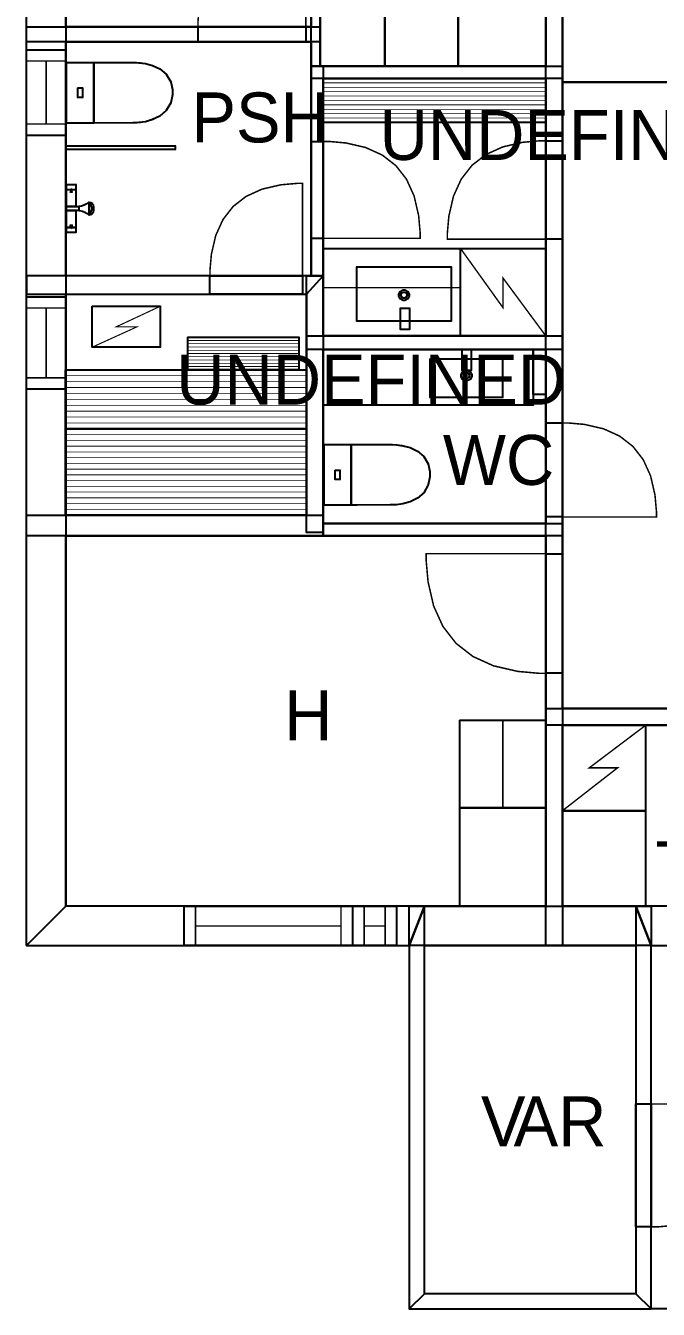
# Model space of a CAD drawing. Extents: x 0.5 to 9.4, y 0 to 13.4.
# Drawn here: x 0.5 to 4.85, y 0 to 8.83 of the extents above; entities that cross this region are included whole.
import ezdxf

# ---------------------------------------------------------------- set-up
doc = ezdxf.new("R2010")
doc.units = 0
doc.layers.get('0').update_dxf_attribs({"linetype": 'CONTINUOUS'})

msp = doc.modelspace()

# ---------------------------------------------------------------- linework, layer by layer
at = {"color": 0}
for points, const_width in [([(0.507161, 2.50211), (0.507161, 12.5462), (0.777994, 12.2545), (0.777994, 2.77294), (0.507161, 2.50211)], 0.002083), ([(4.08029, 12.5462), (4.19488, 12.5462), (4.19488, 2.50211), (4.08029, 2.50211), (4.08029, 12.5462)], 0.002083), ([(1.68804, 8.82503), (1.68804, 8.86849), (1.6996, 8.99869), (1.73432, 9.14925), (1.79221, 9.27658), (1.87326, 9.38075), (1.97743, 9.46181), (2.10476, 9.51969), (2.25532, 9.55442), (2.38553, 9.56597), (2.42899, 9.56597), (2.42899, 8.82503), (1.68804, 8.82503)], 0.010417), ([(2.46593, 9.12642), (2.52843, 9.12642), (2.52843, 8.55339), (2.46593, 8.55339), (2.46593, 9.12642)], 0.002083), ([(2.52843, 9.12744), (2.97271, 9.12744), (2.97271, 8.55404), (2.52843, 8.55404), (2.52843, 9.12744)], 0.010417), ([(2.97271, 9.12793), (3.47792, 9.12793), (3.47792, 8.55453), (2.97271, 8.55453), (2.97271, 9.12793)], 0.010417), ([(3.47851, 9.12771), (4.08029, 9.12771), (4.08029, 8.55388), (3.47851, 8.55388), (3.47851, 9.12771)], 0.010417), ([(0.507161, 8.82503), (2.52843, 8.82503), (2.52843, 8.72086), (0.507161, 8.72086), (0.507161, 8.82503)], 0.002083), ([(1.68804, 8.82503), (2.42899, 8.82503), (2.42899, 8.72086), (1.68804, 8.72086), (1.68804, 8.82503)], 0.010417), ([(1.68804, 8.82503), (2.42899, 8.82503), (2.42899, 8.72086), (1.68804, 8.72086), (1.68804, 8.82503)], 0.010417), ([(0.507161, 8.66775), (0.777994, 8.66775), (0.777994, 8.07775), (0.507161, 8.07775), (0.507161, 8.66775)], 0.010417), ([(0.507161, 8.66775), (0.777994, 8.66775), (0.777994, 8.07775), (0.507161, 8.07775), (0.507161, 8.66775)], 0.010417), ([(0.783203, 8.57954), (0.783203, 8.16297), (0.970486, 8.16297), (0.970486, 8.57954), (0.783203, 8.57954)], 0.010417), ([(1.23877, 8.57954), (1.23877, 8.57954), (1.25049, 8.57964), (1.28147, 8.57801), (1.3253, 8.57189), (1.37554, 8.55843), (1.42578, 8.53489), (1.46963, 8.49843), (1.5006, 8.44629), (1.51237, 8.39324), (1.51237, 8.37554), (1.51237, 8.35726), (1.5006, 8.3024), (1.46963, 8.24832), (1.42578, 8.2105), (1.37554, 8.18608), (1.3253, 8.1721), (1.28147, 8.16569), (1.25049, 8.16396), (1.23877, 8.16401), (1.23877, 8.16401), (0.970486, 8.16297), (0.970486, 8.57954), (1.23877, 8.57954)], 0.010417), ([(2.46593, 8.55339), (2.54926, 8.55339), (2.54926, 7.11068), (2.46593, 7.11068), (2.46593, 8.55339)], 0.002083), ([(2.46593, 8.55339), (4.19488, 8.55339), (4.19488, 8.47006), (2.46593, 8.47006), (2.46593, 8.55339)], 0.002083), ([(0.861057, 8.40435), (0.861057, 8.33817), (0.892632, 8.33817), (0.892632, 8.40435), (0.861057, 8.40435)], 0.010417), ([(2.55176, 8.46989), (4.08029, 8.46989), (4.08029, 8.16704), (2.55176, 8.16704), (2.55176, 8.46989)], 0.010417), ([(2.46593, 8.03618), (2.54926, 8.03618), (2.54926, 7.36942), (2.46593, 7.36942), (2.46593, 8.03618)], 0.010417), ([(2.46593, 8.03618), (2.54926, 8.03618), (2.54926, 7.36942), (2.46593, 7.36942), (2.46593, 8.03618)], 0.010417), ([(2.54926, 8.03618), (2.58832, 8.03618), (2.70551, 8.02576), (2.84093, 7.99451), (2.95557, 7.94243), (3.04932, 7.86951), (3.12224, 7.77576), (3.17432, 7.66114), (3.20557, 7.52572), (3.21604, 7.40853), (3.21604, 7.36942), (2.54926, 7.36942), (2.54926, 8.03618)], 0.010417), ([(4.08029, 8.04085), (4.04058, 8.04085), (3.9215, 8.03028), (3.7839, 7.99854), (3.66749, 7.94564), (3.57226, 7.87153), (3.49815, 7.77626), (3.44526, 7.65989), (3.41351, 7.52229), (3.40294, 7.40321), (3.40294, 7.3635), (4.08029, 7.3635), (4.08029, 8.04085)], 0.010417), ([(4.08029, 8.04085), (4.19488, 8.04085), (4.19488, 7.3635), (4.08029, 7.3635), (4.08029, 8.04085)], 0.010417), ([(4.08029, 8.04085), (4.19488, 8.04085), (4.19488, 7.3635), (4.08029, 7.3635), (4.08029, 8.04085)], 0.010417), ([(0.777994, 8.00678), (0.777994, 7.98074), (1.53125, 7.98074), (1.53125, 8.00678), (0.777994, 8.00678)], 0.010417), ([(0.777994, 8.00678), (0.777994, 7.98074), (1.53125, 7.98074), (1.53125, 8.00678), (0.777994, 8.00678)], 0.010417), ([(0.783203, 7.73953), (0.783203, 7.7041), (0.846733, 7.7041), (0.846733, 7.73953), (0.783203, 7.73953)], 0.010417), ([(0.783203, 7.70514), (0.783203, 7.58849), (0.846733, 7.58849), (0.846733, 7.70514), (0.783203, 7.70514)], 0.010417), ([(0.815483, 7.7041), (0.814236, 7.7009), (0.810385, 7.69125), (0.809244, 7.68847), (0.809244, 7.68847), (0.810656, 7.68847), (0.814942, 7.68847), (0.819228, 7.68847), (0.820692, 7.68847), (0.820692, 7.68847), (0.820042, 7.69086), (0.816624, 7.70085), (0.815483, 7.7041)], 0.010417), ([(1.76981, 7.11068), (1.76981, 7.14806), (1.77974, 7.26004), (1.80957, 7.38943), (1.85938, 7.49892), (1.92904, 7.58849), (2.01861, 7.65815), (2.12815, 7.70796), (2.25754, 7.73779), (2.36951, 7.74772), (2.4069, 7.74772), (2.4069, 7.11068), (1.76981, 7.11068)], 0.010417), ([(0.783203, 7.56033), (0.783203, 7.58849), (0.866536, 7.58849), (0.866536, 7.58149), (0.866536, 7.56565), (0.866536, 7.56033), (0.845703, 7.56033), (0.798828, 7.56033), (0.783203, 7.56033)], 0.010417), ([(0.783203, 7.56033), (0.783203, 7.44368), (0.846733, 7.44368), (0.846733, 7.56033), (0.783203, 7.56033)], 0.010417), ([(0.783203, 7.44368), (0.783203, 7.41038), (0.846733, 7.41038), (0.846733, 7.44368), (0.783203, 7.44368)], 0.010417), ([(0.815483, 7.44368), (0.814236, 7.44694), (0.810385, 7.4566), (0.809244, 7.45931), (0.809244, 7.45931), (0.810656, 7.45931), (0.814942, 7.45931), (0.819228, 7.45931), (0.820692, 7.45931), (0.820692, 7.45931), (0.820042, 7.45697), (0.816624, 7.447), (0.815483, 7.44368)], 0.010417), ([(2.54937, 7.29953), (4.08029, 7.29953), (4.08029, 6.69879), (2.54937, 6.69879), (2.54937, 7.29953)], 0.010417), ([(3.49333, 7.29889), (4.08018, 7.29889), (4.08018, 6.69819), (3.49333, 6.69819), (3.49333, 7.29889)], 0.009781), ([(2.78093, 7.17404), (3.42854, 7.17404), (3.42854, 6.80051), (2.78093, 6.80051), (2.78093, 7.17404)], 0.010417), ([(2.54926, 7.11068), (0.507161, 7.11068), (0.507161, 6.98568), (2.43468, 6.98568), (2.54926, 7.11068)], 0.002083), ([(1.76981, 7.11068), (2.40679, 7.11068), (2.40679, 6.98568), (1.76981, 6.98568), (1.76981, 7.11068)], 0.010417), ([(1.76981, 7.11068), (2.40679, 7.11068), (2.40679, 6.98568), (1.76981, 6.98568), (1.76981, 7.11068)], 0.010417), ([(2.43468, 7.11068), (2.54926, 7.11068), (2.54926, 5.34597), (2.43468, 5.34597), (2.43468, 7.11068)], 0.002083), ([(2.54926, 7.02974), (3.49229, 7.02974), (3.49229, 6.69911), (2.54926, 6.69911), (2.54926, 7.02974)], 0.010417), ([(3.06825, 6.97879), (3.06825, 6.98525), (3.07889, 7.00461), (3.09825, 7.01525), (3.10471, 7.01525), (3.11111, 7.01525), (3.13049, 7.00461), (3.14117, 6.98525), (3.14117, 6.97879), (3.14117, 6.97239), (3.13049, 6.95301), (3.11111, 6.94233), (3.10471, 6.94233), (3.09825, 6.94233), (3.07889, 6.95301), (3.06825, 6.97239), (3.06825, 6.97879)], 0.008333), ([(3.08388, 6.97879), (3.08388, 6.98247), (3.08996, 6.99354), (3.10101, 6.99962), (3.10471, 6.99962), (3.10835, 6.99962), (3.11942, 6.99354), (3.12554, 6.98247), (3.12554, 6.97879), (3.12554, 6.97515), (3.11942, 6.96408), (3.10835, 6.95796), (3.10471, 6.95796), (3.10101, 6.95796), (3.08996, 6.96408), (3.08388, 6.97515), (3.08388, 6.97879)], 0.008333), ([(0.507161, 6.96767), (0.777994, 6.96767), (0.777994, 6.33094), (0.507161, 6.33094), (0.507161, 6.96767)], 0.010417), ([(0.507161, 6.96767), (0.777994, 6.96767), (0.777994, 6.33094), (0.507161, 6.33094), (0.507161, 6.96767)], 0.010417), ([(0.959093, 6.90175), (1.4274, 6.90175), (1.4274, 6.62011), (0.959093, 6.62011), (0.959093, 6.90175)], 0.007805), ([(3.08106, 6.88861), (3.14356, 6.88861), (3.14356, 6.74278), (3.08106, 6.74278), (3.08106, 6.88861)], 0.010417), ([(1.61654, 6.68864), (2.38081, 6.68864), (2.38081, 6.46522), (1.61654, 6.46522), (1.61654, 6.68864)], 0.010417), ([(2.43468, 6.69797), (4.19488, 6.69797), (4.19488, 6.60422), (2.43468, 6.60422), (2.43468, 6.69797)], 0.002083), ([(2.54926, 6.60422), (3.99289, 6.60422), (3.99289, 6.22097), (2.54926, 6.22097), (2.54926, 6.60422)], 0.010417), ([(3.28467, 6.53907), (3.78353, 6.53907), (3.78353, 6.27436), (3.28467, 6.27436), (3.28467, 6.53907)], 0.010417), ([(3.50418, 6.60667), (3.56668, 6.60667), (3.56668, 6.46083), (3.50418, 6.46083), (3.50418, 6.60667)], 0.010417), ([(3.99283, 6.60628), (4.08029, 6.60628), (4.08029, 6.29443), (3.99283, 6.29443), (3.99283, 6.60628)], 0.008745), ([(0.776964, 6.4649), (2.43468, 6.4649), (2.43468, 6.058), (0.776964, 6.058), (0.776964, 6.4649)], 0.010417), ([(3.57053, 6.42481), (3.57053, 6.4184), (3.55985, 6.39903), (3.54047, 6.38835), (3.53407, 6.38835), (3.52761, 6.38835), (3.50825, 6.39903), (3.49761, 6.4184), (3.49761, 6.42481), (3.49761, 6.43126), (3.50825, 6.45063), (3.52761, 6.46126), (3.53407, 6.46126), (3.54047, 6.46126), (3.55985, 6.45063), (3.57053, 6.43126), (3.57053, 6.42481)], 0.008333), ([(3.5549, 6.42481), (3.5549, 6.42117), (3.54878, 6.4101), (3.53771, 6.40397), (3.53407, 6.40397), (3.53039, 6.40397), (3.51932, 6.4101), (3.51324, 6.42117), (3.51324, 6.42481), (3.51324, 6.4285), (3.51932, 6.43956), (3.53039, 6.44564), (3.53407, 6.44564), (3.53771, 6.44564), (3.54878, 6.43956), (3.5549, 6.4285), (3.5549, 6.42481)], 0.008333), ([(4.08029, 6.09901), (4.19488, 6.09901), (4.19488, 5.45221), (4.08029, 5.45221), (4.08029, 6.09901)], 0.010417), ([(4.08029, 6.09901), (4.19488, 6.09901), (4.19488, 5.45221), (4.08029, 5.45221), (4.08029, 6.09901)], 0.010417), ([(4.19488, 6.09901), (4.23275, 6.09901), (4.34646, 6.08892), (4.47781, 6.0586), (4.58897, 6.00808), (4.67996, 5.93733), (4.75071, 5.84636), (4.80122, 5.73519), (4.83154, 5.60385), (4.84169, 5.49013), (4.84169, 5.45221), (4.19488, 5.45221), (4.19488, 6.09901)], 0.010417), ([(0.776964, 6.05772), (2.43468, 6.05772), (2.43468, 5.465), (0.776964, 5.465), (0.776964, 6.05772)], 0.010417), ([(2.55447, 5.95014), (2.55447, 5.53358), (2.74175, 5.53358), (2.74175, 5.95014), (2.55447, 5.95014)], 0.010417), ([(3.01004, 5.95014), (3.01004, 5.95014), (3.02175, 5.95025), (3.05274, 5.94862), (3.09657, 5.94249), (3.14681, 5.9291), (3.19706, 5.90554), (3.24089, 5.86908), (3.27186, 5.81689), (3.28364, 5.76383), (3.28364, 5.74615), (3.28364, 5.72786), (3.27186, 5.67301), (3.24089, 5.61893), (3.19706, 5.58111), (3.14681, 5.55669), (3.09657, 5.54269), (3.05274, 5.53629), (3.02175, 5.53456), (3.01004, 5.53461), (3.01004, 5.53461), (2.74175, 5.53358), (2.74175, 5.95014), (3.01004, 5.95014)], 0.010417), ([(2.63232, 5.77496), (2.63232, 5.70876), (2.6639, 5.70876), (2.6639, 5.77496), (2.63232, 5.77496)], 0.010417), ([(0.507161, 5.46506), (2.54926, 5.46506), (2.54926, 5.32129), (0.507161, 5.32129), (0.507161, 5.46506)], 0.002083), ([(2.54926, 5.40668), (4.19488, 5.40668), (4.19488, 5.32129), (2.54926, 5.32129), (2.54926, 5.40668)], 0.002083), ([(4.08029, 4.37619), (4.03207, 4.37619), (3.88743, 4.38906), (3.72032, 4.42763), (3.57889, 4.49192), (3.46317, 4.58192), (3.37315, 4.69764), (3.30886, 4.83903), (3.27029, 5.00618), (3.25749, 5.15082), (3.25749, 5.199), (4.08029, 5.199), (4.08029, 4.37619)], 0.010417), ([(4.08029, 5.199), (4.19488, 5.199), (4.19488, 4.37619), (4.08029, 4.37619), (4.08029, 5.199)], 0.010417), ([(4.08029, 5.199), (4.19488, 5.199), (4.19488, 4.37619), (4.08029, 4.37619), (4.08029, 5.199)], 0.010417), ([(4.08029, 4.13276), (6.10883, 4.13276), (6.10883, 4.01818), (4.08029, 4.01818), (4.08029, 4.13276)], 0.002083), ([(3.48958, 4.0524), (3.48958, 3.45042), (4.07949, 3.45042), (4.07949, 4.0524), (3.48958, 4.0524)], 0.010417), ([(4.19521, 4.01856), (4.19521, 3.4305), (4.76633, 3.4305), (4.76633, 4.01856), (4.19521, 4.01856)], 0.009801), ([(3.48904, 3.45042), (3.48904, 2.77294), (4.07801, 2.77294), (4.07801, 3.45042), (3.48904, 3.45042)], 0.010417), ([(4.19488, 3.43056), (4.19488, 2.77294), (4.76594, 2.77294), (4.76594, 3.43056), (4.19488, 3.43056)], 0.010417), ([(3.24511, 2.77294), (0.777994, 2.77294), (0.507161, 2.50211), (3.14094, 2.50211), (3.24511, 2.77294)], 0.002083), ([(1.59196, 2.77294), (2.74968, 2.77294), (2.74968, 2.50211), (1.59196, 2.50211), (1.59196, 2.77294)], 0.010417), ([(1.59196, 2.77294), (2.74968, 2.77294), (2.74968, 2.50211), (1.59196, 2.50211), (1.59196, 2.77294)], 0.010417), ([(2.75282, 2.77294), (3.05322, 2.77294), (3.05322, 2.50211), (2.75282, 2.50211), (2.75282, 2.77294)], 0.010417), ([(2.75282, 2.77294), (3.05322, 2.77294), (3.05322, 2.50211), (2.75282, 2.50211), (2.75282, 2.77294)], 0.010417), ([(3.14094, 2.50211), (3.14094, 0.001519), (3.24511, 0.105686), (3.24511, 2.77294), (3.14094, 2.50211)], 0.002083), ([(3.14094, 2.77294), (4.80425, 2.77294), (4.80425, 2.50211), (3.14094, 2.50211), (3.14094, 2.77294)], 0.002083), ([(7.51654, 2.77294), (4.70008, 2.77294), (4.80425, 2.50211), (7.51654, 2.50211), (7.51654, 2.77294)], 0.002083), ([(4.80425, 0.001519), (4.80425, 2.50211), (4.70008, 2.77294), (4.70008, 0.105686), (4.80425, 0.001519)], 0.002083), ([(4.80425, 2.50211), (7.51654, 2.50211), (7.51654, 0.001519), (4.80425, 0.001519), (4.80425, 2.50211)], 0.002083), ([(4.70008, 1.41243), (4.80425, 1.41243), (4.80425, 0.566678), (4.70008, 0.566678), (4.70008, 1.41243)], 0.010417), ([(4.70008, 1.41243), (4.80425, 1.41243), (4.80425, 0.566678), (4.70008, 0.566678), (4.70008, 1.41243)], 0.010417), ([(4.80425, 0.566678), (4.85379, 0.566678), (5.00244, 0.579915), (5.17426, 0.619575), (5.31961, 0.685656), (5.43853, 0.778157), (5.53103, 0.897081), (5.59711, 1.04248), (5.63678, 1.21425), (5.65001, 1.3629), (5.65001, 1.41243), (4.80425, 1.41243), (4.80425, 0.566678)], 0.010417), ([(3.14094, 0.001519), (4.80425, 0.001519), (4.70008, 0.105686), (3.24511, 0.105686), (3.14094, 0.001519)], 0.002083)]:
    msp.add_lwpolyline(points, close=True, dxfattribs=dict(at, const_width=const_width))
for points in [[(0.507161, 2.50211), (0.507161, 12.5462), (0.777994, 12.2545), (0.777994, 2.77294), (0.507161, 2.50211)], [(4.08029, 12.5462), (4.19488, 12.5462), (4.19488, 2.50211), (4.08029, 2.50211), (4.08029, 12.5462)], [(2.46593, 9.12642), (2.52843, 9.12642), (2.52843, 8.55339), (2.46593, 8.55339), (2.46593, 9.12642)], [(0.507161, 8.82503), (2.52843, 8.82503), (2.52843, 8.72086), (0.507161, 8.72086), (0.507161, 8.82503)], [(2.46593, 8.55339), (2.54926, 8.55339), (2.54926, 7.11068), (2.46593, 7.11068), (2.46593, 8.55339)], [(2.46593, 8.55339), (4.19488, 8.55339), (4.19488, 8.47006), (2.46593, 8.47006), (2.46593, 8.55339)], [(2.54926, 7.11068), (0.507161, 7.11068), (0.507161, 6.98568), (2.43468, 6.98568), (2.54926, 7.11068)], [(2.43468, 7.11068), (2.54926, 7.11068), (2.54926, 5.34597), (2.43468, 5.34597), (2.43468, 7.11068)], [(2.43468, 6.69797), (4.19488, 6.69797), (4.19488, 6.60422), (2.43468, 6.60422), (2.43468, 6.69797)], [(0.507161, 5.46506), (2.54926, 5.46506), (2.54926, 5.32129), (0.507161, 5.32129), (0.507161, 5.46506)], [(2.54926, 5.40668), (4.19488, 5.40668), (4.19488, 5.32129), (2.54926, 5.32129), (2.54926, 5.40668)], [(4.08029, 4.13276), (6.10883, 4.13276), (6.10883, 4.01818), (4.08029, 4.01818), (4.08029, 4.13276)], [(3.24511, 2.77294), (0.777994, 2.77294), (0.507161, 2.50211), (3.14094, 2.50211), (3.24511, 2.77294)], [(3.14094, 2.77294), (4.80425, 2.77294), (4.80425, 2.50211), (3.14094, 2.50211), (3.14094, 2.77294)], [(3.14094, 2.50211), (3.14094, 0.001519), (3.24511, 0.105686), (3.24511, 2.77294), (3.14094, 2.50211)], [(7.51654, 2.77294), (4.70008, 2.77294), (4.80425, 2.50211), (7.51654, 2.50211), (7.51654, 2.77294)], [(4.80425, 0.001519), (4.80425, 2.50211), (4.70008, 2.77294), (4.70008, 0.105686), (4.80425, 0.001519)], [(3.14094, 0.001519), (4.80425, 0.001519), (4.70008, 0.105686), (3.24511, 0.105686), (3.14094, 0.001519)]]:
    msp.add_lwpolyline(points, close=True, dxfattribs=at)
at = {"color": 7, "const_width": 0.002083}
for points in [[(4.08029, 8.55339), (2.52843, 8.55339), (2.52843, 9.12642), (2.46593, 9.12642), (2.46593, 8.82503), (0.777994, 8.82503), (0.777994, 12.2545), (4.08029, 12.2545), (4.08029, 8.55339)], [(4.19488, 12.2545), (9.17117, 12.2545), (9.17117, 8.44422), (4.19488, 8.44422), (4.19488, 12.2545)], [(0.777994, 8.72086), (2.46593, 8.72086), (2.46593, 7.11068), (0.777994, 7.11068), (0.777994, 8.72086)], [(4.08029, 6.69797), (2.54926, 6.69797), (2.55208, 7.10764), (2.54926, 7.11068), (2.54926, 8.47006), (4.08029, 8.47006), (4.08029, 6.69797)], [(5.46479, 6.99701), (5.39458, 6.99701), (5.39458, 6.00608), (5.46479, 6.00608), (5.46479, 4.13276), (4.19488, 4.13276), (4.19488, 8.44422), (5.4675, 8.44422), (5.46479, 6.99701)], [(0.777994, 6.98568), (2.43468, 6.98568), (2.43468, 5.46506), (0.777994, 5.46506), (0.777994, 6.98568)], [(2.54926, 6.60422), (4.08029, 6.60422), (4.08029, 5.40668), (2.54926, 5.40668), (2.54926, 6.60422)], [(0.777994, 5.32129), (4.08029, 5.32129), (4.08029, 2.77294), (0.777994, 2.77294), (0.777994, 5.32129)], [(4.19488, 4.01818), (6.01508, 4.01818), (6.01508, 2.77294), (4.19488, 2.77294), (4.19488, 4.01818)], [(3.24511, 2.50211), (4.70008, 2.50211), (4.70008, 0.105686), (3.24511, 0.105686), (3.24511, 2.50211)]]:
    msp.add_lwpolyline(points, close=True, dxfattribs=at)
at = {"color": 7}
for points in [[(4.08029, 8.55339), (2.52843, 8.55339), (2.52843, 9.12642), (2.46593, 9.12642), (2.46593, 8.82503), (0.777994, 8.82503), (0.777994, 12.2545), (4.08029, 12.2545), (4.08029, 8.55339)], [(4.19488, 12.2545), (9.17117, 12.2545), (9.17117, 8.44422), (4.19488, 8.44422), (4.19488, 12.2545)], [(2.52843, 9.12744), (2.97271, 9.12744), (2.97271, 8.55404), (2.52843, 8.55404), (2.52843, 9.12744)], [(2.97271, 9.12793), (3.47792, 9.12793), (3.47792, 8.55453), (2.97271, 8.55453), (2.97271, 9.12793)], [(3.47851, 9.12771), (4.08029, 9.12771), (4.08029, 8.55388), (3.47851, 8.55388), (3.47851, 9.12771)], [(1.68804, 8.82503), (2.42899, 8.82503), (2.42899, 8.72086), (1.68804, 8.72086), (1.68804, 8.82503)], [(1.68804, 8.82503), (2.42899, 8.82503), (2.42899, 8.72086), (1.68804, 8.72086), (1.68804, 8.82503)], [(0.507161, 8.66775), (0.777994, 8.66775), (0.777994, 8.07775), (0.507161, 8.07775), (0.507161, 8.66775)], [(0.507161, 8.66775), (0.777994, 8.66775), (0.777994, 8.07775), (0.507161, 8.07775), (0.507161, 8.66775)], [(0.777994, 8.72086), (2.46593, 8.72086), (2.46593, 7.11068), (0.777994, 7.11068), (0.777994, 8.72086)], [(0.783203, 8.57954), (0.970486, 8.57954), (0.970486, 8.16297), (0.783203, 8.16297), (0.783203, 8.57954)], [(1.23877, 8.57954), (1.23877, 8.57954), (1.25049, 8.57964), (1.28147, 8.57801), (1.3253, 8.57189), (1.37554, 8.55843), (1.42578, 8.53489), (1.46963, 8.49843), (1.5006, 8.44629), (1.51237, 8.39324), (1.51237, 8.37554), (1.51237, 8.35726), (1.5006, 8.3024), (1.46963, 8.24832), (1.42578, 8.2105), (1.37554, 8.18608), (1.3253, 8.1721), (1.28147, 8.16569), (1.25049, 8.16396), (1.23877, 8.16401), (1.23877, 8.16401), (0.970486, 8.16297), (0.970486, 8.57954), (1.23877, 8.57954)], [(0.861057, 8.40435), (0.892632, 8.40435), (0.892632, 8.33817), (0.861057, 8.33817), (0.861057, 8.40435)], [(4.08029, 6.69797), (2.54926, 6.69797), (2.55208, 7.10764), (2.54926, 7.11068), (2.54926, 8.47006), (4.08029, 8.47006), (4.08029, 6.69797)], [(2.55176, 8.46989), (4.08029, 8.46989), (4.08029, 8.16704), (2.55176, 8.16704), (2.55176, 8.46989)], [(5.46479, 6.99701), (5.39458, 6.99701), (5.39458, 6.00608), (5.46479, 6.00608), (5.46479, 4.13276), (4.19488, 4.13276), (4.19488, 8.44422), (5.4675, 8.44422), (5.46479, 6.99701)], [(4.08029, 8.04085), (4.19488, 8.04085), (4.19488, 7.3635), (4.08029, 7.3635), (4.08029, 8.04085)], [(4.08029, 8.04085), (4.19488, 8.04085), (4.19488, 7.3635), (4.08029, 7.3635), (4.08029, 8.04085)], [(0.777994, 8.00678), (1.53125, 8.00678), (1.53125, 7.98074), (0.777994, 7.98074), (0.777994, 8.00678)], [(0.777994, 8.00678), (1.53125, 8.00678), (1.53125, 7.98074), (0.777994, 7.98074), (0.777994, 8.00678)], [(2.46593, 8.03618), (2.54926, 8.03618), (2.54926, 7.36942), (2.46593, 7.36942), (2.46593, 8.03618)], [(2.46593, 8.03618), (2.54926, 8.03618), (2.54926, 7.36942), (2.46593, 7.36942), (2.46593, 8.03618)], [(0.783203, 7.73953), (0.846733, 7.73953), (0.846733, 7.7041), (0.783203, 7.7041), (0.783203, 7.73953)], [(0.783203, 7.70514), (0.846733, 7.70514), (0.846733, 7.58849), (0.783203, 7.58849), (0.783203, 7.70514)], [(0.815483, 7.7041), (0.814236, 7.7009), (0.810385, 7.69125), (0.809244, 7.68847), (0.809244, 7.68847), (0.810656, 7.68847), (0.814942, 7.68847), (0.819228, 7.68847), (0.820692, 7.68847), (0.820692, 7.68847), (0.820042, 7.69086), (0.816624, 7.70085), (0.815483, 7.7041)], [(0.866536, 7.56033), (0.872831, 7.56033), (0.891764, 7.55675), (0.914171, 7.54682), (0.918619, 7.54368), (0.920139, 7.54264), (0.934733, 7.5325), (0.936307, 7.53222), (0.939128, 7.53174), (0.955675, 7.53592), (0.968587, 7.55257), (0.969672, 7.55826), (0.969889, 7.55957), (0.970703, 7.57112), (0.970703, 7.57493), (0.970703, 7.57389), (0.970703, 7.57807), (0.969889, 7.58925), (0.969672, 7.59056), (0.968587, 7.59631), (0.955675, 7.61301), (0.939128, 7.61714), (0.936307, 7.6166), (0.934733, 7.61638), (0.920139, 7.60622), (0.918619, 7.60514), (0.914171, 7.60206), (0.891764, 7.59218), (0.872831, 7.58849), (0.866536, 7.58849)], [(0.937337, 7.53222), (0.937825, 7.5325), (0.948025, 7.54432), (0.95714, 7.56808), (0.95714, 7.57596), (0.956868, 7.58225), (0.947646, 7.60493), (0.937825, 7.6161), (0.937337, 7.6166)], [(0.783203, 7.56033), (0.783203, 7.58849), (0.866536, 7.58849), (0.866536, 7.58149), (0.866536, 7.56565), (0.866536, 7.56033), (0.845703, 7.56033), (0.798828, 7.56033), (0.783203, 7.56033)], [(0.783203, 7.56033), (0.846733, 7.56033), (0.846733, 7.44368), (0.783203, 7.44368), (0.783203, 7.56033)], [(0.783203, 7.44368), (0.846733, 7.44368), (0.846733, 7.41038), (0.783203, 7.41038), (0.783203, 7.44368)], [(0.815483, 7.44368), (0.814236, 7.44694), (0.810385, 7.4566), (0.809244, 7.45931), (0.809244, 7.45931), (0.810656, 7.45931), (0.814942, 7.45931), (0.819228, 7.45931), (0.820692, 7.45931), (0.820692, 7.45931), (0.820042, 7.45697), (0.816624, 7.447), (0.815483, 7.44368)], [(2.54937, 7.29953), (4.08029, 7.29953), (4.08029, 6.69879), (2.54937, 6.69879), (2.54937, 7.29953)], [(3.49333, 7.29889), (4.08018, 7.29889), (4.08018, 6.69819), (3.49333, 6.69819), (3.49333, 7.29889)], [(2.78093, 7.17404), (3.42854, 7.17404), (3.42854, 6.80051), (2.78093, 6.80051), (2.78093, 7.17404)], [(1.76981, 7.11068), (2.40679, 7.11068), (2.40679, 6.98568), (1.76981, 6.98568), (1.76981, 7.11068)], [(1.76981, 7.11068), (2.40679, 7.11068), (2.40679, 6.98568), (1.76981, 6.98568), (1.76981, 7.11068)], [(0.777994, 6.98568), (2.43468, 6.98568), (2.43468, 5.46506), (0.777994, 5.46506), (0.777994, 6.98568)], [(3.06825, 6.97879), (3.06825, 6.98525), (3.07889, 7.00461), (3.09825, 7.01525), (3.10471, 7.01525), (3.11111, 7.01525), (3.13049, 7.00461), (3.14117, 6.98525), (3.14117, 6.97879), (3.14117, 6.97239), (3.13049, 6.95301), (3.11111, 6.94233), (3.10471, 6.94233), (3.09825, 6.94233), (3.07889, 6.95301), (3.06825, 6.97239), (3.06825, 6.97879)], [(3.08388, 6.97879), (3.08388, 6.98247), (3.08996, 6.99354), (3.10101, 6.99962), (3.10471, 6.99962), (3.10835, 6.99962), (3.11942, 6.99354), (3.12554, 6.98247), (3.12554, 6.97879), (3.12554, 6.97515), (3.11942, 6.96408), (3.10835, 6.95796), (3.10471, 6.95796), (3.10101, 6.95796), (3.08996, 6.96408), (3.08388, 6.97515), (3.08388, 6.97879)], [(0.507161, 6.96767), (0.777994, 6.96767), (0.777994, 6.33094), (0.507161, 6.33094), (0.507161, 6.96767)], [(0.507161, 6.96767), (0.777994, 6.96767), (0.777994, 6.33094), (0.507161, 6.33094), (0.507161, 6.96767)], [(0.959093, 6.90175), (1.4274, 6.90175), (1.4274, 6.62011), (0.959093, 6.62011), (0.959093, 6.90175)], [(3.08106, 6.88861), (3.14356, 6.88861), (3.14356, 6.74278), (3.08106, 6.74278), (3.08106, 6.88861)], [(1.61654, 6.68864), (2.38081, 6.68864), (2.38081, 6.46522), (1.61654, 6.46522), (1.61654, 6.68864)], [(2.54926, 6.60422), (4.08029, 6.60422), (4.08029, 5.40668), (2.54926, 5.40668), (2.54926, 6.60422)], [(2.54926, 6.60422), (3.99289, 6.60422), (3.99289, 6.22097), (2.54926, 6.22097), (2.54926, 6.60422)], [(3.28467, 6.53907), (3.78353, 6.53907), (3.78353, 6.27436), (3.28467, 6.27436), (3.28467, 6.53907)], [(3.50418, 6.60667), (3.56668, 6.60667), (3.56668, 6.46083), (3.50418, 6.46083), (3.50418, 6.60667)], [(3.99283, 6.60628), (4.08029, 6.60628), (4.08029, 6.29443), (3.99283, 6.29443), (3.99283, 6.60628)], [(0.776964, 6.4649), (2.43468, 6.4649), (2.43468, 6.058), (0.776964, 6.058), (0.776964, 6.4649)], [(3.57053, 6.42481), (3.57053, 6.4184), (3.55985, 6.39903), (3.54047, 6.38835), (3.53407, 6.38835), (3.52761, 6.38835), (3.50825, 6.39903), (3.49761, 6.4184), (3.49761, 6.42481), (3.49761, 6.43126), (3.50825, 6.45063), (3.52761, 6.46126), (3.53407, 6.46126), (3.54047, 6.46126), (3.55985, 6.45063), (3.57053, 6.43126), (3.57053, 6.42481)], [(3.5549, 6.42481), (3.5549, 6.42117), (3.54878, 6.4101), (3.53771, 6.40397), (3.53407, 6.40397), (3.53039, 6.40397), (3.51932, 6.4101), (3.51324, 6.42117), (3.51324, 6.42481), (3.51324, 6.4285), (3.51932, 6.43956), (3.53039, 6.44564), (3.53407, 6.44564), (3.53771, 6.44564), (3.54878, 6.43956), (3.5549, 6.4285), (3.5549, 6.42481)], [(4.08029, 6.09901), (4.19488, 6.09901), (4.19488, 5.45221), (4.08029, 5.45221), (4.08029, 6.09901)], [(4.08029, 6.09901), (4.19488, 6.09901), (4.19488, 5.45221), (4.08029, 5.45221), (4.08029, 6.09901)], [(0.776964, 6.05772), (2.43468, 6.05772), (2.43468, 5.465), (0.776964, 5.465), (0.776964, 6.05772)], [(2.55447, 5.95014), (2.74175, 5.95014), (2.74175, 5.53358), (2.55447, 5.53358), (2.55447, 5.95014)], [(3.01004, 5.95014), (3.01004, 5.95014), (3.02175, 5.95025), (3.05274, 5.94862), (3.09657, 5.94249), (3.14681, 5.9291), (3.19706, 5.90554), (3.24089, 5.86908), (3.27186, 5.81689), (3.28364, 5.76383), (3.28364, 5.74615), (3.28364, 5.72786), (3.27186, 5.67301), (3.24089, 5.61893), (3.19706, 5.58111), (3.14681, 5.55669), (3.09657, 5.54269), (3.05274, 5.53629), (3.02175, 5.53456), (3.01004, 5.53461), (3.01004, 5.53461), (2.74175, 5.53358), (2.74175, 5.95014), (3.01004, 5.95014)], [(2.63232, 5.77496), (2.6639, 5.77496), (2.6639, 5.70876), (2.63232, 5.70876), (2.63232, 5.77496)], [(0.777994, 5.32129), (4.08029, 5.32129), (4.08029, 2.77294), (0.777994, 2.77294), (0.777994, 5.32129)], [(4.08029, 5.199), (4.19488, 5.199), (4.19488, 4.37619), (4.08029, 4.37619), (4.08029, 5.199)], [(4.08029, 5.199), (4.19488, 5.199), (4.19488, 4.37619), (4.08029, 4.37619), (4.08029, 5.199)], [(3.48958, 4.0524), (4.07949, 4.0524), (4.07949, 3.45042), (3.48958, 3.45042), (3.48958, 4.0524)], [(4.19488, 4.01818), (6.01508, 4.01818), (6.01508, 2.77294), (4.19488, 2.77294), (4.19488, 4.01818)], [(4.19521, 4.01856), (4.76633, 4.01856), (4.76633, 3.4305), (4.19521, 3.4305), (4.19521, 4.01856)], [(3.48904, 3.45042), (4.07801, 3.45042), (4.07801, 2.77294), (3.48904, 2.77294), (3.48904, 3.45042)], [(4.19488, 3.43056), (4.76594, 3.43056), (4.76594, 2.77294), (4.19488, 2.77294), (4.19488, 3.43056)], [(1.59196, 2.77294), (2.74968, 2.77294), (2.74968, 2.50211), (1.59196, 2.50211), (1.59196, 2.77294)], [(1.59196, 2.77294), (2.74968, 2.77294), (2.74968, 2.50211), (1.59196, 2.50211), (1.59196, 2.77294)], [(2.75282, 2.77294), (3.05322, 2.77294), (3.05322, 2.50211), (2.75282, 2.50211), (2.75282, 2.77294)], [(2.75282, 2.77294), (3.05322, 2.77294), (3.05322, 2.50211), (2.75282, 2.50211), (2.75282, 2.77294)], [(3.24511, 2.50211), (4.70008, 2.50211), (4.70008, 0.105686), (3.24511, 0.105686), (3.24511, 2.50211)], [(4.80425, 2.50211), (7.51654, 2.50211), (7.51654, 0.001519), (4.80425, 0.001519), (4.80425, 2.50211)], [(4.70008, 1.41243), (4.80425, 1.41243), (4.80425, 0.566678), (4.70008, 0.566678), (4.70008, 1.41243)], [(4.70008, 1.41243), (4.80425, 1.41243), (4.80425, 0.566678), (4.70008, 0.566678), (4.70008, 1.41243)]]:
    msp.add_lwpolyline(points, close=True, dxfattribs=at)
at = {"color": 0}
for points, const_width in [([(0.507161, 8.58963), (0.777994, 8.58963)], 0.010417), ([(0.642578, 8.15588), (0.642578, 8.58963)], 0.010417), ([(0.507161, 8.15588), (0.777994, 8.15588)], 0.010417), ([(0.866536, 7.56033), (0.872831, 7.56033), (0.891764, 7.55675), (0.914171, 7.54682), (0.918619, 7.54368), (0.920139, 7.54264), (0.934733, 7.5325), (0.936307, 7.53222), (0.939128, 7.53174), (0.955675, 7.53592), (0.968587, 7.55257), (0.969672, 7.55826), (0.969889, 7.55957), (0.970703, 7.57112), (0.970703, 7.57493), (0.970703, 7.57389), (0.970703, 7.57807), (0.969889, 7.58925), (0.969672, 7.59056), (0.968587, 7.59631), (0.955675, 7.61301), (0.939128, 7.61714), (0.936307, 7.6166), (0.934733, 7.61638), (0.920139, 7.60622), (0.918619, 7.60514), (0.914171, 7.60206), (0.891764, 7.59218), (0.872831, 7.58849), (0.866536, 7.58849)], 0.010417), ([(0.937337, 7.53222), (0.937825, 7.5325), (0.948025, 7.54432), (0.95714, 7.56808), (0.95714, 7.57596), (0.956868, 7.58225), (0.947646, 7.60493), (0.937825, 7.6161), (0.937337, 7.6166)], 0.010417), ([(4.08018, 6.69819), (3.78575, 7.09668), (3.78575, 6.89242), (3.49431, 7.29889)], 0.009781), ([(0.507161, 6.88949), (0.777994, 6.88949)], 0.010417), ([(0.642578, 6.40913), (0.642578, 6.88949)], 0.010417), ([(0.959093, 6.62011), (1.26893, 6.7609), (1.12608, 6.7609), (1.4274, 6.90175)], 0.007805), ([(0.507161, 6.40913), (0.777994, 6.40913)], 0.010417), ([(4.19521, 3.4305), (4.57406, 3.72553), (4.37983, 3.72553), (4.76633, 4.01758)], 0.009801), ([(1.67014, 2.77294), (1.67014, 2.50211)], 0.010417), ([(2.6716, 2.77294), (2.6716, 2.50211)], 0.010417), ([(2.83094, 2.77294), (2.83094, 2.50211)], 0.010417), ([(2.9751, 2.77294), (2.9751, 2.50211)], 0.010417), ([(2.6716, 2.63753), (1.67014, 2.63753)], 0.010417), ([(2.9751, 2.63753), (2.83094, 2.63753)], 0.010417)]:
    msp.add_lwpolyline(points, dxfattribs=dict(at, const_width=const_width))
at = {"color": 253}
for points, const_width in [([(2.55176, 8.43956), (4.08029, 8.43956)], 0.005208), ([(2.55176, 8.40929), (4.08029, 8.40929)], 0.005208), ([(2.55176, 8.37901), (4.08029, 8.37901)], 0.005208), ([(2.55176, 8.34874), (4.08029, 8.34874)], 0.005208), ([(2.55176, 8.31847), (4.08029, 8.31847)], 0.005208), ([(2.55176, 8.28814), (4.08029, 8.28814)], 0.005208), ([(2.55176, 8.25786), (4.08029, 8.25786)], 0.005208), ([(2.55176, 8.2276), (4.08029, 8.2276)], 0.005208), ([(2.55176, 8.19732), (4.08029, 8.19732)], 0.005208), ([(2.38081, 6.66629), (1.61654, 6.66629)], 0.005208), ([(2.38081, 6.64393), (1.61654, 6.64393)], 0.005208), ([(2.38081, 6.62158), (1.61654, 6.62158)], 0.005208), ([(2.38081, 6.59924), (1.61654, 6.59924)], 0.005208), ([(2.38081, 6.57693), (1.61654, 6.57693)], 0.005208), ([(2.38081, 6.55458), (1.61654, 6.55458)], 0.005208), ([(2.38081, 6.53222), (1.61654, 6.53222)], 0.005208), ([(2.38081, 6.50988), (1.61654, 6.50988)], 0.005208), ([(2.38081, 6.48757), (1.61654, 6.48757)], 0.005208), ([(2.43468, 6.42421), (0.77691, 6.42421)], 0.005208), ([(2.43468, 6.38351), (0.77691, 6.38351)], 0.005208), ([(2.43468, 6.34283), (0.77691, 6.34283)], 0.005208), ([(2.43468, 6.30214), (0.77691, 6.30214)], 0.005208), ([(2.43468, 6.26144), (0.77691, 6.26144)], 0.005208), ([(2.43468, 6.22076), (0.77691, 6.22076)], 0.005208), ([(2.43468, 6.18007), (0.77691, 6.18007)], 0.005208), ([(2.43468, 6.13938), (0.77691, 6.13938)], 0.005208), ([(2.43468, 6.09868), (0.77691, 6.09868)], 0.005208), ([(2.43468, 6.01818), (0.77691, 6.01818)], 0.005208), ([(2.43468, 5.97868), (0.77691, 5.97868)], 0.005208), ([(2.43468, 5.93913), (0.77691, 5.93913)], 0.005208), ([(2.43468, 5.89963), (0.77691, 5.89963)], 0.005208), ([(2.43468, 5.86014), (0.77691, 5.86014)], 0.005208), ([(2.43468, 5.82064), (0.77691, 5.82064)], 0.005208), ([(2.43468, 5.78108), (0.77691, 5.78108)], 0.005208), ([(2.43468, 5.7416), (0.77691, 5.7416)], 0.005208), ([(2.43468, 5.7021), (0.77691, 5.7021)], 0.005208), ([(2.43468, 5.66254), (0.77691, 5.66254)], 0.005208), ([(2.43468, 5.62304), (0.77691, 5.62304)], 0.005208), ([(2.43468, 5.58356), (0.77691, 5.58356)], 0.005208), ([(2.43468, 5.54406), (0.77691, 5.54406)], 0.005208), ([(2.43468, 5.5045), (0.77691, 5.5045)], 0.005208), ([(3.78456, 4.0524), (3.78456, 3.45042)], 0.010417)]:
    msp.add_lwpolyline(points, dxfattribs=dict(at, const_width=const_width))

# ---------------------------------------------------------------- texts
at = {"color": 0}
for s, p in [('PSH', (1.64246, 8.0295)), ('UNDEFINED', (2.93742, 7.90871)), ('UNDEFINED', (1.53831, 6.22532)), ('WC', (3.37249, 5.67261)), ('H', (2.28072, 3.91567)), ('TK', (4.83482, 2.87625)), ('V', (3.63417, 1.12059)), ('AR', (3.85917, 1.12059))]:
    msp.add_text(s, height=0.34375, dxfattribs=at).set_placement(p)

doc.saveas('drawing.dxf')
